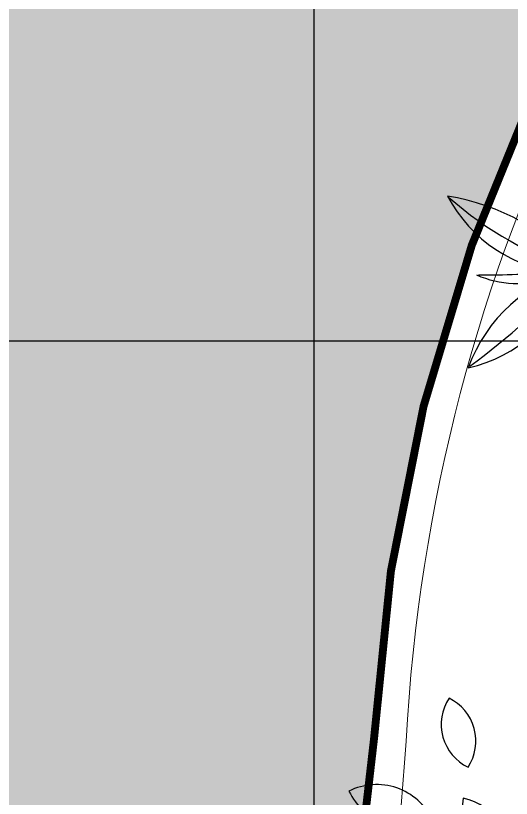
# Model space of a CAD drawing. Header units: millimetres. Extents: x -1030105 to 906887, y -616134 to 1220667.
# Drawn here: x -103482 to -100338, y 558393 to 563357 of the extents above; entities that cross this region are included whole.
import ezdxf
from ezdxf.enums import TextEntityAlignment as Align

# ---------------------------------------------------------------- set-up
doc = ezdxf.new("R2010")
doc.units = ezdxf.units.MM
doc.header["$MEASUREMENT"] = 0
for name, pattern in [('CENTER', [2, 1.25, -0.25, 0.25, -0.25]), ('DASH', [0.35, 0.25, -0.1]), ('DASHED', [0.75, 0.5, -0.25])]:
    doc.linetypes.add(name, pattern=pattern)
doc.layers.add('A-Furniture', color=143, linetype='Continuous')
doc.layers.add('A-Tree', color=98, linetype='Continuous')
doc.layers.add('A-Wall', color=6, linetype='Continuous', lineweight=9)
doc.styles.add('Arial_Bold', font='arialbd.ttf')

# ---------------------------------------------------------------- blocks, each defined once
blk = doc.blocks.new('FUR')
at = {"layer": 'A-Furniture'}
blk.add_spline([(-46363.2046159654, 38182.85801342491), (-48352.45049999998, 38723.47072861483), (-50738.45049999998, 38177.97072861483), (-51361.95049999998, 36516.97072861483), (-50932.45049999998, 34079.47072861483), (-50064.45049999998, 32040.47072861483), (-50421.45049999998, 30984.47072861483), (-51847.95049999998, 29642.97072861483), (-52520.45049999998, 28301.97072861483), (-51538.45049999998, 26725.97072861483), (-50124.45049999998, 25889.47072861483), (-50094.95049999998, 24970.97072861483), (-52639.45049999998, 24598.97072861483), (-55764.95049999998, 24190.97072861483), (-58101.45049999998, 22242.47072861483), (-58906.45049999998, 18981.47072861483), (-56698.45049999998, 16186.47072861483), (-53354.95049999998, 16334.47072861483), (-51777.45049999998, 19442.47072861483), (-50750.45049999998, 19799.47072861483), (-49707.95049999998, 18980.47072861483), (-48063.95049999998, 17525.97072861483), (-44521.95049999998, 19754.47072861483), (-45333.45049999998, 23058.97072861483), (-45063.45049999998, 25559.47072861483), (-44006.95049999998, 26674.97072861483), (-42619.95049999998, 29779.47072861483), (-44288.45049999998, 31022.47072861483), (-44768.45049999998, 31763.97072861483), (-44666.95049999998, 32855.97072861483), (-43949.45049999998, 34829.47072861483), (-44667.45049999998, 36917.97072861483), (-46363.20461596519, 38182.85801342502)], degree=3, dxfattribs=at)
at = {"layer": 'A-Furniture', "color": 8, "linetype": 'DASH', "ltscale": 50}
blk.add_spline([(-50565.95049999998, 37158.97072861483), (-51007.95049999998, 36018.47072861483), (-50216.45049999998, 33498.97072861483), (-49314.45049999998, 31732.97072861483), (-50013.95049999998, 29838.47072861483), (-51872.95049999998, 28826.97072861483), (-52222.45049999998, 28146.47072861483), (-51693.45049999998, 27010.97072861483), (-49882.95049999998, 26208.47072861483), (-49561.45049999998, 25206.47072861483), (-50398.45049999998, 23780.47072861483), (-53858.45049999998, 23927.97072861483), (-55624.95049999998, 23970.97072861483), (-58351.95049999998, 20316.47072861483), (-57893.95049999998, 17233.97072861483), (-55903.95049999998, 16634.97072861483), (-53916.45049999998, 17057.97072861483), (-52627.95049999998, 18970.97072861483), (-51723.95049999998, 19729.47072861483), (-50443.95049999998, 19895.47072861483), (-49094.45049999998, 18897.47072861483), (-47842.95049999998, 18106.47072861483), (-46007.95049999998, 18156.47072861483), (-44971.95049999998, 19467.47072861483), (-45615.95049999998, 21674.97072861483), (-45842.45049999998, 25105.97072861483), (-44013.45049999998, 27179.97072861483), (-43513.95049999998, 29135.47072861483), (-44916.45049999998, 31443.97072861483), (-45133.45049999998, 32868.97072861483), (-44396.45049999998, 34640.47072861483), (-45721.95049999998, 37012.97072861483), (-47384.45049999998, 37836.47072861483), (-50304.45049999998, 37553.97072861483), (-50565.95049999998, 37158.97072861483)], degree=3, dxfattribs=at)
blk = doc.blocks.new('12PPLT11')
at = {"color": 0, "linetype": 'ByBlock'}
for centre, radius, start, end in [((-0.1878847489446116, 0.4071567053046294), 0.04510308333333333, 146.8150689989245, 244.0193430010408), ((-0.2453901656112905, 0.3912984553046215), 0.04510308333333333, 326.8150689989245, 64.01934300104078), ((-0.2939323322779117, 0.2921076219713541), 0.05821033333333332, 25.45365099960478, 116.6851970002433), ((-0.2675138322779276, 0.3691355386380337), 0.05821033333333332, 205.4536509996048, 296.6851970002433), ((-0.1574909156112199, 0.326555455304657), 0.05570899999999999, 168.8066020017208, 257.6390980000355), ((-0.224065748944561, 0.2829521219713342), 0.05570899999999999, 348.8066020017208, 77.6390980000354)]:
    blk.add_arc(centre, radius, start, end, dxfattribs=at)
blk = doc.blocks.new('C2')
at = {"layer": 'A-Tree', "color": 8}
for centre, radius, start, end in [((597.8066810533492, 647.4478162748856), 512.9644939609045, 150.2411395785226, 205.8089924024951), ((1840.520802863575, 614.663511470193), 1710.013328275341, 170.2399811561488, 186.1147769933549), ((-319.6332879893016, 679.0836772795301), 522.1291424384847, 354.3326332317999, 25.28039436258732), ((339.0637494305702, 477.7074091385002), 205.6003621570023, 101.4267094931179, 190.9876748326544), ((-212.9250783589523, 1393.706720260845), 1033.274465553102, 289.6317747364299, 316.9415872008503), ((678.9583471508013, 29.49553686170839), 671.2071327478785, 101.2486208017848, 143.9898653391894), ((460.7013213895043, 408.7795932609588), 318.5844515836241, 121.9055202391609, 175.1858926215441), ((119.8017681216515, 874.5129376781988), 467.1576890094693, 274.4072576754843, 336.4430840679565), ((1238.200356553214, 234.6638037646771), 1039.70912533752, 154.6853166608095, 162.4500908880103), ((-394.1196820032856, -16.28424253803678), 678.7830739472802, 39.14999690914021, 81.38898289978646), ((119.8017681216515, 874.5129376781988), 467.1576890094693, 208.0484010644241, 264.6491229276512), ((473.6763151883424, 1516.111589349457), 1152.672504959493, 228.5744525952278, 252.384215517872), ((161.3379898599887, 602.3140435382957), 148.8271279052569, 169.1166209036329, 218.9555886236376), ((-17.29247572167515, 489.9658467163681), 144.1551195271773, 42.83736663617832, 76.97863792041294), ((-675.6265686209008, 122.8727199833374), 857.8705761906325, 20.51383794556775, 36.02424014850644), ((278.738285768326, 727.5477068470209), 304.278219035058, 261.6388708216413, 315.6255062312309), ((-362.4759722851959, 2596.584024063079), 2251.977424759328, 286.3355012364549, 292.4150150611594), ((354.8739890010984, 551.3400760767981), 146.7974213737446, 257.3556793837414, 344.3532487187752), ((240.827546373308, -57.77903458592482), 496.9278064683223, 104.1284180658103, 160.1467714826719), ((-1212.861913616427, 1507.635573408741), 1708.312600899444, 305.4463593761205, 320.7381539293926), ((553.2720437054159, 318.8653606564039), 446.3301478634169, 166.3602607862572, 232.9473873304876), ((222.8508834598761, 78.65597689687274), 344.823888887098, 19.43419249484991, 107.435705152585), ((-319.6332879893016, 679.0836772795301), 522.1291424384847, 330.7697376170311, 331.9367160107736), ((-321.3298327564044, 547.7226396792103), 446.9018688599547, 282.2423311989974, 341.7320937913137), ((-67.36023888764612, 715.2663625454297), 337.6292509965691, 246.7315023999685, 287.3970904032515), ((-189.9491252961816, 3449.078696529206), 3043.983831225277, 269.91002825064, 274.5019943887826), ((-34.96195786917815, 106.5881998699042), 350.9507541514024, 6.507278463115689, 62.36089659900944), ((1308.343660235485, 576.0264644791023), 1192.382886922759, 188.0958949225132, 210.722578142023), ((486.077814778153, 461.5422813013429), 359.2264137293816, 188.5552242675603, 241.3288961956136), ((-509.9640583559885, -226.3472040423658), 903.3571745151023, 24.75992225526024, 44.64727991474892), ((776.6502670997143, 1214.233641913161), 1030.057604216278, 231.5416259423199, 257.1763624081367), ((18.22038746716134, -322.4153765899828), 747.4321797232111, 46.14831984268555, 80.37107364285058), ((423.9871086181593, 217.0607059827889), 369.8270333400882, 155.9892964331983, 202.8399613678449), ((921.5218744179001, 133.2178408322507), 840.488187284618, 165.0603950652925, 184.073746994936), ((207.7481049136404, 208.9563885416137), 186.2569995667042, 154.5275994809214, 228.0163014909153), ((-394.1196820032856, -16.28424253803678), 678.7830739472802, 358.2221592825441, 17.85830694949557)]:
    blk.add_arc(centre, radius, start, end, dxfattribs=at)
blk = doc.blocks.new('CÂY')
at = {"layer": 'A-Tree', "color": 8, "ltscale": 10}
for name, p, xscale, yscale, zscale in [('C2', (-10964.17910883769, 51790.80491741677), 2, 2, 2), ('12PPLT11', (-10023.50709375888, 47014.74208877538), 6720, 6720, 6720)]:
    blk.add_blockref(name, p, dxfattribs=dict(at, xscale=xscale, yscale=yscale, zscale=zscale))
blk = doc.blocks.new('BỐ TRÍ LAY OUT')
at = {"layer": 'A-Furniture', "color": 3}
for name, p in [('CÂY', (4286.75486311756, 4469.288343299762)), ('FUR', (48783.7433631176, 18654.71482977469))]:
    blk.add_blockref(name, p, dxfattribs=at)
blk = doc.blocks.new('*U1486')
at = {"color": 8, "linetype": 'CENTER', "ltscale": 500}
blk.add_line((-6392.643045294039, 7811.817619178139), (-6055.4829418041, 7811.817619178139), dxfattribs=at)
at = {"style": 'Arial_Bold'}
blk.add_attdef('TRUC', text='', height=2.5, dxfattribs=at).set_placement((-6401.947800032925, 7811.817619178007), align=Align.MIDDLE_CENTER)
blk = doc.blocks.new('*U1487')
at = {"color": 8, "linetype": 'CENTER', "ltscale": 500}
blk.add_line((-6401.947800033063, 7821.122373916886), (-6401.947800033064, 8224.897619178022), dxfattribs=at)
at = {"style": 'Arial_Bold'}
blk.add_attdef('TRUC', text='', height=2.5, dxfattribs=at).set_placement((-6401.947800032925, 7811.817619178007), align=Align.MIDDLE_CENTER)
blk = doc.blocks.new('TRỤC')
at = {"color": 0, "xscale": 199.9999999999901, "yscale": 199.9999999999901, "zscale": 199.9999999999901}
for name, p in [('*U1487', (1280389.560006549, -1575802.327948784)), ('*U1486', (1270336.330398289, -1505663.523835537))]:
    blk.add_blockref(name, p, dxfattribs=at)
blk = doc.blocks.new('TƯỜNG KIẾN TRÚC')
at = {"color": 0}
blk.add_lwpolyline([(-59109.45050007258, -10951.41178502212, 0.3007712608834658), (-59433.48834112042, -20977.9515451272, -0.1109267746102993), (-58324.95049999893, -25392.9117849312, 0.2744959358900485), (-54764.67693125011, -30745.50201954215), (-54870.07724847212, -30916.70735113195, -0.2737434813125313), (-58524.82350961678, -25400.4982577007, 0.110781498324218), (-59608.28799956816, -21075.5089369925, -0.3003100924078351), (-59276.732707736, -10841.56509468262, 0.1203599662711941), (-56712.10026304639, -2725.501215154189, -0.428868107866043), (-44402.02985209874, 7806.991538148141), (-44422.95049881186, 7608.088214958785, 0.4288927192910423), (-56512.45050001712, -2737.411785252159, -0.1204783687929575)], format="xyb", close=True, dxfattribs=at)
blk = doc.blocks.new('KIẾN TRÚC')
h = blk.add_hatch(color=9)
h.dxf.hatch_style = 1
edge = h.paths.add_edge_path(flags=16)
edge.add_line((62281.95049999998, 27412.02927138517), (55232.82389649404, 27412.02927138505))
edge.add_arc((32545.50878812408, 30716.66293956665), 22926.72829924391, 284.53695158247865, 351.7125813344091, ccw=False)
edge.add_line((38300.21700792988, 8523.911784915952), (13217.51784992669, 8523.911784910597))
edge.add_arc((23753.10182550838, 24110.84943410289), 18813.58963585476, 227.7677182561868, 235.9442986410003, ccw=False)
edge.add_arc((7788.819823088517, 12733.3910908635), 4187.039666959467, 236.0590124962323, 322.4360737019827, ccw=False)
edge.add_arc((13873.5970987339, 18503.25729619298), 12505.26566685072, 190.8327360748526, 227.6605687844487, ccw=False)
edge.add_arc((25477.52443721271, 20792.18331255531), 24332.69085544715, 180.6832153365221, 190.991126688788, ccw=False)
edge.add_arc((3282.93561756362, 20557.21277457592), 2137.084471138149, 101.08076224722828, 181.479400931386, ccw=False)
edge.add_line((2872.204064266523, 22654.45611475036), (4986.06665855035, 23013.11448664329))
edge.add_arc((28039.69241930227, 24288.4119512235), 23088.87273861522, 153.2014320220877, 183.1663029992741, ccw=False)
edge.add_arc((10232.26976538847, 40544.64471371844), 6483.106001901682, 182.8401094538115, 244.3962742115525, ccw=False)
edge.add_arc((-6425.00274742386, 39970.86676714511), 10185.26120742048, 1.420812516492314, 26.70695635716553)
edge.add_arc((10590.58143904217, 49414.25633883046), 9292.69259551461, 144.7133172211654, 211.5754885360199, ccw=False)
edge.add_arc((-12326.15115191392, 64090.21360378864), 17935.64217367859, 328.7375359512051, 356.1899532233969)
edge.add_arc((16735.32676788772, 62308.59922571364), 11181.04393981935, 84.1243873636841, 176.9761863570094, ccw=False)
edge.add_arc((20708.98128665387, 99752.52490135818), 26473.21942281876, 263.8653720447036, 288.4869561324928)
edge.add_arc((35667.35201082098, 54479.70646712999), 21207.13938727637, 73.35106851793267, 108.03023985438841, ccw=False)
edge.add_arc((44765.46109434243, 84516.17499720305), 10177.42256554817, 252.7258710955127, 285.7130125077479)
edge.add_arc((49658.99676799333, 68415.98596348311), 6655.601145545619, 49.49953772748103, 108.7311152981473, ccw=False)
edge.add_arc((48035.04809900769, 66009.84854850778), 9545.540963997893, -2.328829575281418, 51.46764420018991, ccw=False)
edge.add_line((57572.70516659174, 65621.96975748474), (49483.50000000001, 65623.9117849106))
edge.add_line((49483.50000000001, 65623.9117849106), (62281.95049999965, 65623.9117849191))
edge.add_line((62281.95049999965, 65623.9117849191), (62281.95049999998, 27412.02927138517))
h.paths.add_polyline_path([(0, 77895.5), (64428.50000000001, 77895.5), (64428.50000000001, -0.577250000089407), (-1.792749999687658, 0.577250000089407)])
at = {"color": 3}
blk.add_blockref('TRỤC', (5188.757962470409, 8718.304113260703), dxfattribs=at)
at = {"layer": 'A-Wall'}
blk.add_blockref('TƯỜNG KIẾN TRÚC', (62285.79396247002, 65615.61311326921), dxfattribs=at)

msp = doc.modelspace()

# ---------------------------------------------------------------- linework, layer by layer
at = {"color": 1, "linetype": 'DASHED', "ltscale": 1000, "const_width": 50}
msp.add_lwpolyline([(-95670.36382637039, 506057.7127576224, -0.1976179126471055), (-98776.4909959755, 504407.8530505756, -0.1933850795687879), (-101327.4665850348, 505136.2682151492, -0.1620892894414481), (-105187.3251048478, 512029.4862030041, -0.0450071005246337), (-105631.9365025142, 516378.5384931223, -0.3659412979444954), (-103906.2959357335, 518530.9561147504), (-101743.9030274843, 518897.8486090698, -0.1357393945070406), (-99338.88206733699, 530570.340333024, -0.2750178852905023), (-103021.3730096331, 536099.9135275302, 0.1107814983251507), (-104104.8374997806, 540424.9028483479, -0.3003100923854334), (-103773.2822078853, 550658.8466900261, 0.1203599662960986), (-101208.6497629923, 558774.9105705839, -0.4288681078624456), (-88898.57935298752, 569307.4033231586, 0.107847157214301), (-77675.15854412533, 570521.9329957211, -0.1524819869208155), (-65035.16077594279, 570674.3053047663, 0.1449358142641596), (-59256.79872041271, 570595.5800135372, -0.2643588036035894), (-52796.99522499467, 569353.4099046133, -0.2237263001650759), (-49205.79483340826, 561498.4697574847), (-44496.54950000049, 561500.4117849191), (-44496.54950000002, 523288.5292713851), (-51545.67610350606, 523288.5292713851, -0.3011393681377011), (-68478.28299209109, 504400.4117849106), (-93560.98215007345, 504400.4117849106, -0.03627546227429911), (-95670.36382637039, 506057.7127576224)], format="xyb", dxfattribs=at)

# ---------------------------------------------------------------- block references
at = {"color": 3}
for name, p in [('KIẾN TRÚC', (-106778.5, 495876.5)), ('BỐ TRÍ LAY OUT', (-93480.29286311776, 504642.1131132607))]:
    msp.add_blockref(name, p, dxfattribs=at)

doc.saveas('drawing.dxf')
